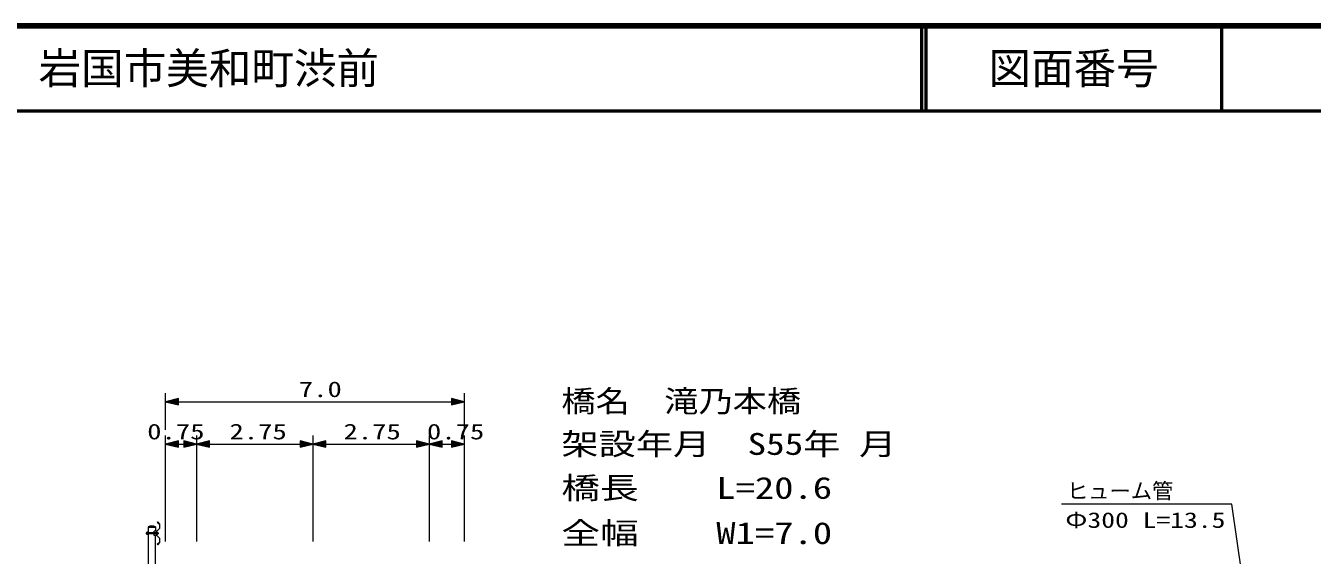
# Model space of a CAD drawing. Units: millimetres, scale not verified. Extents: x 11078 to 651078, y -105989 to 254011.
# Drawn here: x 374593 to 525739, y 191794 to 254011 of the extents above; entities that cross this region are included whole.
import ezdxf
from ezdxf.enums import TextEntityAlignment as Align

# ---------------------------------------------------------------- set-up
doc = ezdxf.new("R2010")
doc.units = ezdxf.units.MM
doc.header["$LTSCALE"] = 1000
doc.linetypes.add('DASHED', pattern=[7.5, 6, -1.5])
doc.linetypes.add('LONG_DASHED_DOTTED', pattern=[15.25, 12, -1.5, 0.25, -1.5])
for name, color, linetype, lineweight in [('M-TTL', 2, 'Continuous', 140), ('M-TTL-LINE', 7, 'Continuous', 50), ('S-BGD', 7, 'Continuous', 13), ('S-BGD-CRST', 4, 'Continuous', 13), ('S-BGD-HTXT', 6, 'Continuous', 13)]:
    doc.layers.add(name, color=color, linetype=linetype, lineweight=lineweight)
doc.layers.add('M-TTL-TXT', color=7, linetype='Continuous')
doc.styles.add('ＭＳ ゴシック', font='')
doc.styles.get('ＭＳ ゴシック').set_extended_font_data('MS Gothic')

# ---------------------------------------------------------------- blocks, each defined once
blk = doc.blocks.new('BUHIN174')
at = {"color": 4, "linetype": 'Continuous', "lineweight": 13}
for points in [[(0, 0), (1500, -375), (1500, 375)], [(308, 0), (1406, 262), (1406, -262)], [(458, 0), (1350, 206), (1350, -206)], [(611, 0), (1294, 150), (1294, -150)], [(761, 0), (1238, 94), (1238, -94)]]:
    blk.add_lwpolyline(points, close=True, dxfattribs=at)
for points in [[(154, 0), (1462, 319), (1462, -319), (158, 0)], [(1181, 0), (915, 0), (1181, 38), (1181, -38), (915, 0)]]:
    blk.add_lwpolyline(points, dxfattribs=at)
blk = doc.blocks.new('BUHIN175')
at = {"color": 4, "linetype": 'Continuous', "lineweight": 13}
for points in [[(0, 0), (-1500, 375), (-1500, -375)], [(-308, 0), (-1406, -262), (-1406, 262)], [(-458, 0), (-1350, -206), (-1350, 206)], [(-611, 0), (-1294, -150), (-1294, 150)], [(-761, 0), (-1238, -94), (-1238, 94)]]:
    blk.add_lwpolyline(points, close=True, dxfattribs=at)
for points in [[(-154, 0), (-1462, -319), (-1462, 319), (-158, 0)], [(-1181, 0), (-915, 0), (-1181, -38), (-1181, 38), (-915, 0)]]:
    blk.add_lwpolyline(points, dxfattribs=at)

msp = doc.modelspace()

# ---------------------------------------------------------------- linework, layer by layer
at = {"layer": 'M-TTL'}
msp.add_line((651078, 254011), (11078, 254011), dxfattribs=at)
at = {"layer": 'M-TTL-LINE'}
for p, q in [((479825, 254011), (479825, 244011)), ((480325, 254011), (480325, 244011)), ((515075, 254011), (515075, 244011)), ((11078, 244011), (651078, 244011))]:
    msp.add_line(p, q, dxfattribs=at)
at = {"layer": 'S-BGD-CRST'}
for p, q in [((391033, 206517), (391033, 210832)), ((426104, 210832), (426104, 206517)), ((391033, 209832), (426104, 209832)), ((391033, 193397), (391033, 205860)), ((394664, 205860), (394664, 193397)), ((408336, 205860), (408336, 193397)), ((422008, 205860), (422008, 193397)), ((426104, 205860), (426104, 193397)), ((391033, 204860), (394664, 204860)), ((394664, 204860), (408336, 204860)), ((408336, 204860), (422008, 204860)), ((422008, 204860), (426104, 204860)), ((388973, 195123), (388973, 189873)), ((389830, 195123), (388973, 195123)), ((388973, 195086), (389830, 195086)), ((389830, 195123), (389830, 194636)), ((390052, 195686), (390076, 195710)), ((390052, 195686), (390292, 195446)), ((390076, 195710), (390326, 195460)), ((390292, 195446), (390292, 194943)), ((390326, 195460), (390326, 194929)), ((388799, 194298), (388799, 194448)), ((388949, 194503), (388829, 194503)), ((388829, 194243), (388829, 194503)), ((388949, 194243), (388829, 194243)), ((388949, 194523), (388949, 194223)), ((388973, 194223), (388949, 194223)), ((389684, 194111), (389684, 194636)), ((389939, 194636), (389684, 194636)), ((389939, 194111), (389684, 194111)), ((389830, 189873), (389830, 194111)), ((390292, 194943), (389939, 194591)), ((389939, 194636), (389939, 194111)), ((389939, 194156), (390292, 193803)), ((390326, 194929), (389974, 194576)), ((389974, 194576), (389974, 194170)), ((389974, 194503), (390071, 194503)), ((390071, 194243), (389974, 194243)), ((389974, 194170), (390326, 193817)), ((390071, 194503), (390071, 194243)), ((390292, 193803), (390292, 193301)), ((390326, 193817), (390326, 193286)), ((390292, 193301), (390052, 193061)), ((390052, 193061), (390076, 193036)), ((390326, 193286), (390076, 193036))]:
    msp.add_line(p, q, dxfattribs=at)
at = {"layer": 'S-BGD-CRST', "linetype": 'LONG_DASHED_DOTTED'}
msp.add_line((388723, 194373), (390246, 194373), dxfattribs=at)
at = {"layer": 'S-BGD-CRST', "linetype": 'DASHED'}
for p, q in [((389974, 194448), (388799, 194448)), ((389974, 194298), (388799, 194298)), ((388973, 194523), (388949, 194523))]:
    msp.add_line(p, q, dxfattribs=at)
at = {"layer": 'S-BGD-CRST'}
msp.add_arc((389402, 194508), 750, 55.14511, 124.85489, dxfattribs=at)
at = {"layer": 'S-BGD-HTXT'}
for p, q in [((516305, 197791), (496284, 197791)), ((517484, 189386), (516305, 197791))]:
    msp.add_line(p, q, dxfattribs=at)

# ---------------------------------------------------------------- block references
at = {"layer": 'S-BGD-CRST'}
for name, p in [('BUHIN174', (391033, 209832)), ('BUHIN175', (426104, 209832)), ('BUHIN174', (391033, 204860)), ('BUHIN175', (394664, 204860)), ('BUHIN174', (394664, 204860)), ('BUHIN175', (408336, 204860)), ('BUHIN174', (408336, 204860)), ('BUHIN175', (422008, 204860)), ('BUHIN174', (422008, 204860)), ('BUHIN175', (426104, 204860))]:
    msp.add_blockref(name, p, dxfattribs=at)

# ---------------------------------------------------------------- texts
at = {"layer": 'M-TTL-TXT', "style": 'ＭＳ ゴシック'}
msp.add_text('岩国市美和町渋前', height=3666, dxfattribs=at).set_placement((376102, 249011), align=Align.MIDDLE_LEFT)
msp.add_text('図面番号', height=3666, dxfattribs=at).set_placement((497700, 249011), align=Align.MIDDLE_CENTER)
at = {"layer": 'S-BGD', "style": 'ＭＳ ゴシック'}
for s, width, p in [('橋名\u3000滝乃本橋', 1.15, (437518, 207845)), ('架設年月\u3000S55年 月', 1.25, (437518, 202820)), ('橋長\u3000\u3000L=20.6', 1.3, (437518, 197655)), ('全幅\u3000\u3000W1=7.0', 1.3, (437518, 192348))]:
    msp.add_text(s, height=2566, dxfattribs=dict(at, width=width)).set_placement(p, align=Align.BOTTOM_LEFT)
at = {"layer": 'S-BGD-CRST', "style": 'ＭＳ ゴシック', "width": 1.35}
for s, p in [('7.0', (406679, 209832)), ('0.75', (388864, 204860)), ('2.75', (398531, 204860)), ('2.75', (411927, 204860)), ('0.75', (421732, 204860))]:
    msp.add_text(s, height=1833, dxfattribs=at).set_placement(p, align=Align.BOTTOM_LEFT)
at = {"layer": 'S-BGD-HTXT', "style": 'ＭＳ ゴシック'}
msp.add_text('ヒューム管', height=1833, dxfattribs=at).set_placement((496917, 197889), align=Align.BOTTOM_LEFT)
at = {"layer": 'S-BGD-HTXT', "style": 'ＭＳ ゴシック', "width": 1.3}
msp.add_text('Φ300 L=13.5', height=1833, dxfattribs=at).set_placement((496721, 194462), align=Align.BOTTOM_LEFT)

doc.saveas('drawing.dxf')
